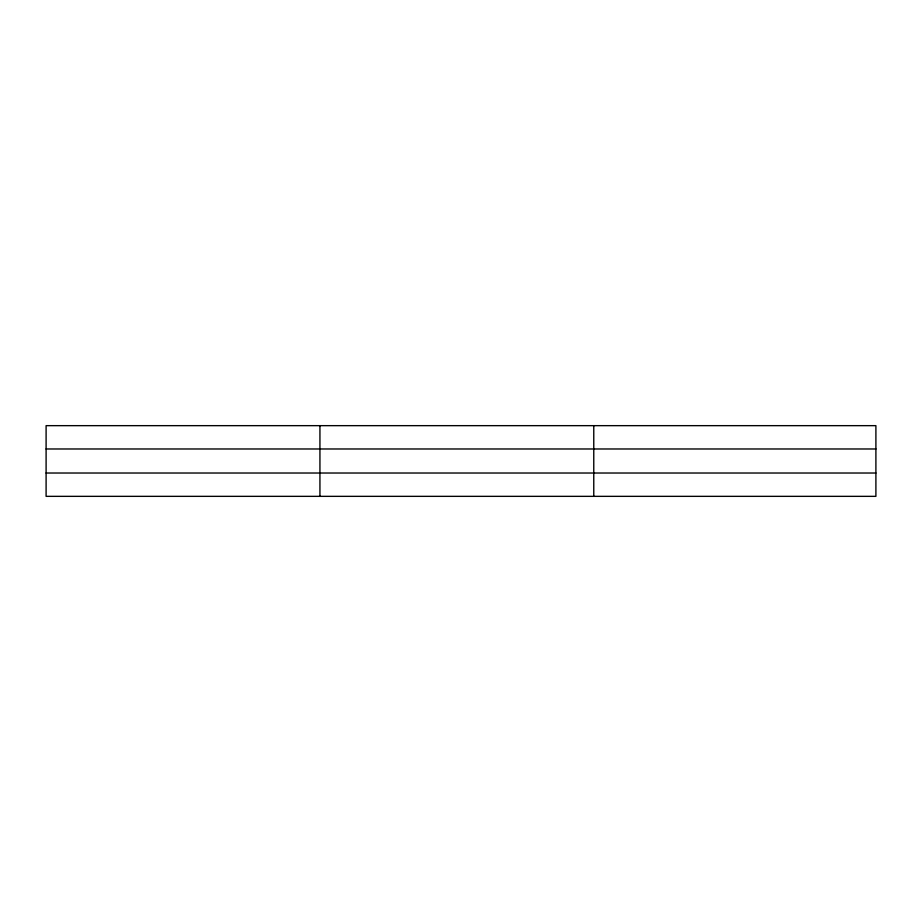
<?xml version="1.0" encoding="UTF-8"?>
<svg xmlns="http://www.w3.org/2000/svg" width="922" height="922" viewBox="0 0 922 922"><rect width="100%" height="100%" fill="white"/><g stroke="black" fill="none" stroke-linecap="round" stroke-linejoin="round"><path stroke-width="1.38" d="M319.934 425.653L319.934 496.347M593.768 425.653L593.768 496.347M875.9 448.979L875.9 425.653L46.1 425.653L46.1 496.347L875.9 496.347L875.9 448.979L46.1 448.979M46.1 473.021L875.9 473.021"/></g></svg>
